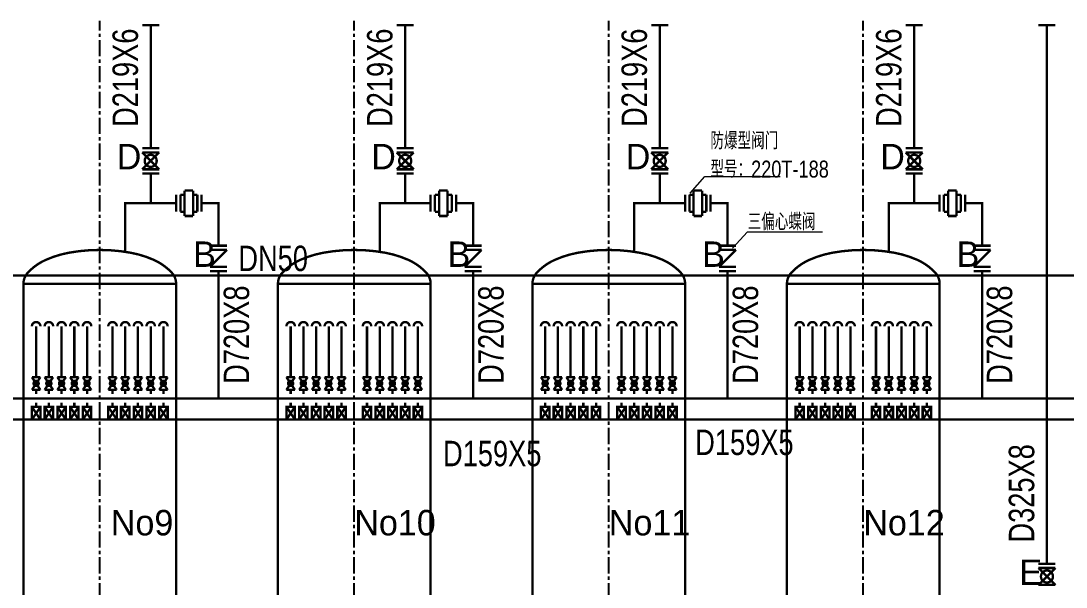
# Model space of a CAD drawing. Header units: millimetres. Extents: x 48549 to 244689, y 99496 to 172785.
# Drawn here: x 81508 to 93829, y 131352 to 138027 of the extents above; entities that cross this region are included whole.
import ezdxf

# ---------------------------------------------------------------- set-up
doc = ezdxf.new("R2010")
doc.units = ezdxf.units.MM
doc.header["$LTSCALE"] = 3
doc.linetypes.add('CENTERX2', pattern=[101.6, 63.5, -12.7, 12.7, -12.7])
for name, color, linetype in [('CEN', 2, 'CENTERX2'), ('氮气管道', 5, 'Continuous'), ('煤气管道', 1, 'Continuous')]:
    doc.layers.add(name, color=color, linetype=linetype)
doc.layers.add('CON', color=7, linetype='Continuous', lineweight=40)
doc.layers.add('图层3', color=6, linetype='Continuous', lineweight=9)
doc.styles.add('PC_TEXTSTYLE', font='zwl.shx', dxfattribs={"width": 0.8, "bigfont": 'hztxt.shx'})
doc.styles.add('TH_GBDIM', font='romans.shx', dxfattribs={"width": 0.8, "bigfont": 'gbcbig.shx'})
doc.styles.add('仿宋体', font='ttxt1.shx', dxfattribs={"bigfont": 'hzfs.shx'})
doc.dimstyles.new('TH_GBDIM', dxfattribs={"dimtxt": 3.5, "dimasz": 2.5, "dimexe": 2, "dimexo": 0, "dimgap": 1.5, "dimtad": 1, "dimdec": 1, "dimzin": 0, "dimdsep": 46, "dimtxsty": 'TH_GBDIM', "dimcen": 2.5, "dimclrd": 130, "dimclre": 130, "dimclrt": 3, "dimadec": 0, "dimazin": 0, "dimtfac": 0.714286, "dimtdec": 1, "dimtmove": 0, "dimatfit": 3, "dimfxl": 1, "dimtzin": 0, "dimlwd": -1, "dimlwe": -1, "dimarcsym": 0})

msp = doc.modelspace()

# ---------------------------------------------------------------- linework, layer by layer
at = {"layer": 'CEN'}
for p, q in [((82438.244, 126026.672), (82438.244, 138026.672)), ((85438.244, 126026.672), (85438.244, 138026.672)), ((88438.244, 126026.672), (88438.244, 138026.672)), ((91438.244, 126026.672), (91438.244, 138026.672))]:
    msp.add_line(p, q, dxfattribs=at)
at = {"layer": 'CON', "const_width": 28}
for points in [[(82438.244, 135326.672, 0.045545577), (82072.536, 135293.29, 0.059110661), (81801.848, 135209.515, 0.10093227), (81590.19, 135058.6, 0.189781854), (81538.244, 134926.672, 0.189781854)], [(83338.244, 134926.672, 0.189781854), (83286.298, 135058.6, 0.10093227), (83074.64, 135209.515, 0.059110661), (82803.952, 135293.29, 0.045545577), (82438.244, 135326.672, 0.045545577)], [(85438.244, 135326.672, 0.045545577), (85072.536, 135293.29, 0.059110661), (84801.848, 135209.515, 0.10093227), (84590.19, 135058.6, 0.189781854), (84538.244, 134926.672, 0.189781854)], [(86338.244, 134926.672, 0.189781854), (86286.298, 135058.6, 0.10093227), (86074.64, 135209.515, 0.059110661), (85803.952, 135293.29, 0.045545577), (85438.244, 135326.672, 0.045545577)], [(88438.244, 135326.672, 0.045545577), (88072.536, 135293.29, 0.059110661), (87801.848, 135209.515, 0.10093227), (87590.19, 135058.6, 0.189781854), (87538.244, 134926.672, 0.189781854)], [(89338.244, 134926.672, 0.189781854), (89286.298, 135058.6, 0.10093227), (89074.64, 135209.515, 0.059110661), (88803.952, 135293.29, 0.045545577), (88438.244, 135326.672, 0.045545577)], [(91438.244, 135326.672, 0.045545577), (91072.536, 135293.29, 0.059110661), (90801.848, 135209.515, 0.10093227), (90590.19, 135058.6, 0.189781854), (90538.244, 134926.672)], [(92338.244, 134926.672, 0.189781854), (92286.298, 135058.6, 0.10093227), (92074.64, 135209.515, 0.059110661), (91803.952, 135293.29, 0.045545577), (91438.244, 135326.672)], [(81738.244, 134426.672, 1), (81638.244, 134426.672)], [(81888.244, 134426.672, 1), (81788.244, 134426.672)], [(82038.244, 134426.672, 1), (81938.244, 134426.672)], [(82188.244, 134426.672, 1), (82088.244, 134426.672)], [(82338.244, 134426.672, 1), (82238.244, 134426.672)], [(82638.244, 134426.672, 1), (82538.244, 134426.672)], [(82788.244, 134426.672, 1), (82688.244, 134426.672)], [(82938.244, 134426.672, 1), (82838.244, 134426.672)], [(83088.244, 134426.672, 1), (82988.244, 134426.672)], [(83238.244, 134426.672, 1), (83138.244, 134426.672)], [(84738.244, 134426.672, 1), (84638.244, 134426.672)], [(84888.244, 134426.672, 1), (84788.244, 134426.672)], [(85038.244, 134426.672, 1), (84938.244, 134426.672)], [(85188.244, 134426.672, 1), (85088.244, 134426.672)], [(85338.244, 134426.672, 1), (85238.244, 134426.672)], [(85638.244, 134426.672, 1), (85538.244, 134426.672)], [(85788.244, 134426.672, 1), (85688.244, 134426.672)], [(85938.244, 134426.672, 1), (85838.244, 134426.672)], [(86088.244, 134426.672, 1), (85988.244, 134426.672)], [(86238.244, 134426.672, 1), (86138.244, 134426.672)], [(87738.244, 134426.672, 1), (87638.244, 134426.672)], [(87888.244, 134426.672, 1), (87788.244, 134426.672)], [(88038.244, 134426.672, 1), (87938.244, 134426.672)], [(88188.244, 134426.672, 1), (88088.244, 134426.672)], [(88338.244, 134426.672, 1), (88238.244, 134426.672)], [(88638.244, 134426.672, 1), (88538.244, 134426.672)], [(88788.244, 134426.672, 1), (88688.244, 134426.672)], [(88938.244, 134426.672, 1), (88838.244, 134426.672)], [(89088.244, 134426.672, 1), (88988.244, 134426.672)], [(89238.244, 134426.672, 1), (89138.244, 134426.672)], [(90738.244, 134426.672, 1), (90638.244, 134426.672)], [(90888.244, 134426.672, 1), (90788.244, 134426.672)], [(91038.244, 134426.672, 1), (90938.244, 134426.672)], [(91188.244, 134426.672, 1), (91088.244, 134426.672)], [(91338.244, 134426.672, 1), (91238.244, 134426.672)], [(91638.244, 134426.672, 1), (91538.244, 134426.672)], [(91788.244, 134426.672, 1), (91688.244, 134426.672)], [(91938.244, 134426.672, 1), (91838.244, 134426.672)], [(92088.244, 134426.672, 1), (91988.244, 134426.672)], [(92238.244, 134426.672, 1), (92138.244, 134426.672)]]:
    msp.add_lwpolyline(points, format="xyb", dxfattribs=at)
at = {"layer": 'CON', "color": 2, "const_width": 28}
for points in [[(83938.244, 135376.672), (83738.244, 135376.672)], [(83938.244, 135326.672), (83738.244, 135126.672)], [(83938.244, 135326.672), (83738.244, 135326.672)], [(86938.244, 135376.672), (86738.244, 135376.672)], [(86938.244, 135326.672), (86738.244, 135126.672)], [(86938.244, 135326.672), (86738.244, 135326.672)], [(89938.244, 135376.672), (89738.244, 135376.672)], [(89938.244, 135326.672), (89738.244, 135126.672)], [(89938.244, 135326.672), (89738.244, 135326.672)], [(92938.244, 135376.672), (92738.244, 135376.672)], [(92938.244, 135326.672), (92738.244, 135126.672)], [(92938.244, 135326.672), (92738.244, 135326.672)], [(83938.244, 135126.672), (83738.244, 135126.672)], [(83938.244, 135076.672), (83738.244, 135076.672)], [(86938.244, 135126.672), (86738.244, 135126.672)], [(86938.244, 135076.672), (86738.244, 135076.672)], [(89938.244, 135126.672), (89738.244, 135126.672)], [(89938.244, 135076.672), (89738.244, 135076.672)], [(92938.244, 135126.672), (92738.244, 135126.672)], [(92938.244, 135076.672), (92738.244, 135076.672)]]:
    msp.add_lwpolyline(points, dxfattribs=at)
at = {"layer": 'CON', "const_width": 28}
for points in [[(82438.244, 129426.672), (81538.244, 129426.672), (81538.244, 134926.672), (83338.244, 134926.672)], [(82438.244, 129426.672), (83338.244, 129426.672), (83338.244, 134926.672)], [(85438.244, 129426.672), (84538.244, 129426.672), (84538.244, 134926.672), (86338.244, 134926.672)], [(85438.244, 129426.672), (86338.244, 129426.672), (86338.244, 134926.672)], [(88438.244, 129426.672), (87538.244, 129426.672), (87538.244, 134926.672), (89338.244, 134926.672)], [(88438.244, 129426.672), (89338.244, 129426.672), (89338.244, 134926.672)], [(91438.244, 129426.672), (90538.244, 129426.672), (90538.244, 134926.672), (92338.244, 134926.672)], [(91438.244, 129426.672), (92338.244, 129426.672), (92338.244, 134926.672)], [(81688.244, 133826.672), (81688.244, 134426.672)], [(81688.244, 133826.672), (81688.244, 134426.672)], [(81838.244, 133826.672), (81838.244, 134426.672)], [(81988.244, 133826.672), (81988.244, 134426.672)], [(82138.244, 133826.672), (82138.244, 134426.672)], [(82288.244, 133826.672), (82288.244, 134426.672)], [(82588.244, 133826.672), (82588.244, 134426.672)], [(82738.244, 133826.672), (82738.244, 134426.672)], [(82888.244, 133826.672), (82888.244, 134426.672)], [(83038.244, 133826.672), (83038.244, 134426.672)], [(83188.244, 133826.672), (83188.244, 134426.672)], [(84688.244, 133826.672), (84688.244, 134426.672)], [(84838.244, 133826.672), (84838.244, 134426.672)], [(84988.244, 133826.672), (84988.244, 134426.672)], [(85138.244, 133826.672), (85138.244, 134426.672)], [(85288.244, 133826.672), (85288.244, 134426.672)], [(85588.244, 133826.672), (85588.244, 134426.672)], [(85738.244, 133826.672), (85738.244, 134426.672)], [(85888.244, 133826.672), (85888.244, 134426.672)], [(86038.244, 133826.672), (86038.244, 134426.672)], [(86188.244, 133826.672), (86188.244, 134426.672)], [(87688.244, 133826.672), (87688.244, 134426.672)], [(87838.244, 133826.672), (87838.244, 134426.672)], [(87988.244, 133826.672), (87988.244, 134426.672)], [(88138.244, 133826.672), (88138.244, 134426.672)], [(88288.244, 133826.672), (88288.244, 134426.672)], [(88588.244, 133826.672), (88588.244, 134426.672)], [(88738.244, 133826.672), (88738.244, 134426.672)], [(88888.244, 133826.672), (88888.244, 134426.672)], [(89038.244, 133826.672), (89038.244, 134426.672)], [(89188.244, 133826.672), (89188.244, 134426.672)], [(90688.244, 133826.672), (90688.244, 134426.672)], [(90838.244, 133826.672), (90838.244, 134426.672)], [(90988.244, 133826.672), (90988.244, 134426.672)], [(91138.244, 133826.672), (91138.244, 134426.672)], [(91288.244, 133826.672), (91288.244, 134426.672)], [(91588.244, 133826.672), (91588.244, 134426.672)], [(91738.244, 133826.672), (91738.244, 134426.672)], [(91888.244, 133826.672), (91888.244, 134426.672)], [(92038.244, 133826.672), (92038.244, 134426.672)], [(92188.244, 133826.672), (92188.244, 134426.672)], [(81638.244, 133826.672), (81738.244, 133826.672)], [(81738.244, 133826.672), (81638.244, 133676.672)], [(81638.244, 133826.672), (81738.244, 133676.672)], [(81788.244, 133826.672), (81888.244, 133826.672)], [(81788.244, 133826.672), (81888.244, 133676.672)], [(81888.244, 133826.672), (81788.244, 133676.672)], [(81938.244, 133826.672), (82038.244, 133826.672)], [(81938.244, 133826.672), (82038.244, 133676.672)], [(82038.244, 133826.672), (81938.244, 133676.672)], [(82088.244, 133826.672), (82188.244, 133826.672)], [(82088.244, 133826.672), (82188.244, 133676.672)], [(82188.244, 133826.672), (82088.244, 133676.672)], [(82238.244, 133826.672), (82338.244, 133826.672)], [(82238.244, 133826.672), (82338.244, 133676.672)], [(82338.244, 133826.672), (82238.244, 133676.672)], [(82538.244, 133826.672), (82638.244, 133826.672)], [(82538.244, 133826.672), (82638.244, 133676.672)], [(82638.244, 133826.672), (82538.244, 133676.672)], [(82688.244, 133826.672), (82788.244, 133826.672)], [(82688.244, 133826.672), (82788.244, 133676.672)], [(82788.244, 133826.672), (82688.244, 133676.672)], [(82838.244, 133826.672), (82938.244, 133826.672)], [(82838.244, 133826.672), (82938.244, 133676.672)], [(82938.244, 133826.672), (82838.244, 133676.672)], [(82988.244, 133826.672), (83088.244, 133826.672)], [(82988.244, 133826.672), (83088.244, 133676.672)], [(83088.244, 133826.672), (82988.244, 133676.672)], [(83138.244, 133826.672), (83238.244, 133826.672)], [(83138.244, 133826.672), (83238.244, 133676.672)], [(83238.244, 133826.672), (83138.244, 133676.672)], [(84638.244, 133826.672), (84738.244, 133826.672)], [(84738.244, 133826.672), (84638.244, 133676.672)], [(84638.244, 133826.672), (84738.244, 133676.672)], [(84788.244, 133826.672), (84888.244, 133826.672)], [(84788.244, 133826.672), (84888.244, 133676.672)], [(84888.244, 133826.672), (84788.244, 133676.672)], [(84938.244, 133826.672), (85038.244, 133826.672)], [(84938.244, 133826.672), (85038.244, 133676.672)], [(85038.244, 133826.672), (84938.244, 133676.672)], [(85088.244, 133826.672), (85188.244, 133826.672)], [(85088.244, 133826.672), (85188.244, 133676.672)], [(85188.244, 133826.672), (85088.244, 133676.672)], [(85238.244, 133826.672), (85338.244, 133826.672)], [(85238.244, 133826.672), (85338.244, 133676.672)], [(85338.244, 133826.672), (85238.244, 133676.672)], [(85538.244, 133826.672), (85638.244, 133676.672)], [(85638.244, 133826.672), (85538.244, 133676.672)], [(85538.244, 133826.672), (85638.244, 133826.672)], [(85688.244, 133826.672), (85788.244, 133826.672)], [(85688.244, 133826.672), (85788.244, 133676.672)], [(85788.244, 133826.672), (85688.244, 133676.672)], [(85838.244, 133826.672), (85938.244, 133826.672)], [(85838.244, 133826.672), (85938.244, 133676.672)], [(85938.244, 133826.672), (85838.244, 133676.672)], [(85988.244, 133826.672), (86088.244, 133826.672)], [(85988.244, 133826.672), (86088.244, 133676.672)], [(86088.244, 133826.672), (85988.244, 133676.672)], [(86138.244, 133826.672), (86238.244, 133826.672)], [(86138.244, 133826.672), (86238.244, 133676.672)], [(86238.244, 133826.672), (86138.244, 133676.672)], [(87638.244, 133826.672), (87738.244, 133826.672)], [(87738.244, 133826.672), (87638.244, 133676.672)], [(87638.244, 133826.672), (87738.244, 133676.672)], [(87788.244, 133826.672), (87888.244, 133826.672)], [(87788.244, 133826.672), (87888.244, 133676.672)], [(87888.244, 133826.672), (87788.244, 133676.672)], [(87938.244, 133826.672), (88038.244, 133826.672)], [(87938.244, 133826.672), (88038.244, 133676.672)], [(88038.244, 133826.672), (87938.244, 133676.672)], [(88088.244, 133826.672), (88188.244, 133826.672)], [(88088.244, 133826.672), (88188.244, 133676.672)], [(88188.244, 133826.672), (88088.244, 133676.672)], [(88238.244, 133826.672), (88338.244, 133826.672)], [(88238.244, 133826.672), (88338.244, 133676.672)], [(88338.244, 133826.672), (88238.244, 133676.672)], [(88538.244, 133826.672), (88638.244, 133826.672)], [(88538.244, 133826.672), (88638.244, 133676.672)], [(88638.244, 133826.672), (88538.244, 133676.672)], [(88688.244, 133826.672), (88788.244, 133826.672)], [(88688.244, 133826.672), (88788.244, 133676.672)], [(88788.244, 133826.672), (88688.244, 133676.672)], [(88838.244, 133826.672), (88938.244, 133826.672)], [(88838.244, 133826.672), (88938.244, 133676.672)], [(88938.244, 133826.672), (88838.244, 133676.672)], [(88988.244, 133826.672), (89088.244, 133826.672)], [(88988.244, 133826.672), (89088.244, 133676.672)], [(89088.244, 133826.672), (88988.244, 133676.672)], [(89138.244, 133826.672), (89238.244, 133826.672)], [(89138.244, 133826.672), (89238.244, 133676.672)], [(89238.244, 133826.672), (89138.244, 133676.672)], [(90638.244, 133826.672), (90738.244, 133826.672)], [(90738.244, 133826.672), (90638.244, 133676.672)], [(90638.244, 133826.672), (90738.244, 133676.672)], [(90788.244, 133826.672), (90888.244, 133826.672)], [(90788.244, 133826.672), (90888.244, 133676.672)], [(90888.244, 133826.672), (90788.244, 133676.672)], [(90938.244, 133826.672), (91038.244, 133826.672)], [(90938.244, 133826.672), (91038.244, 133676.672)], [(91038.244, 133826.672), (90938.244, 133676.672)], [(91088.244, 133826.672), (91188.244, 133826.672)], [(91088.244, 133826.672), (91188.244, 133676.672)], [(91188.244, 133826.672), (91088.244, 133676.672)], [(91238.244, 133826.672), (91338.244, 133826.672)], [(91238.244, 133826.672), (91338.244, 133676.672)], [(91338.244, 133826.672), (91238.244, 133676.672)], [(91538.244, 133826.672), (91638.244, 133826.672)], [(91538.244, 133826.672), (91638.244, 133676.672)], [(91638.244, 133826.672), (91538.244, 133676.672)], [(91688.244, 133826.672), (91788.244, 133826.672)], [(91688.244, 133826.672), (91788.244, 133676.672)], [(91788.244, 133826.672), (91688.244, 133676.672)], [(91838.244, 133826.672), (91938.244, 133826.672)], [(91838.244, 133826.672), (91938.244, 133676.672)], [(91938.244, 133826.672), (91838.244, 133676.672)], [(91988.244, 133826.672), (92088.244, 133826.672)], [(91988.244, 133826.672), (92088.244, 133676.672)], [(92088.244, 133826.672), (91988.244, 133676.672)], [(92138.244, 133826.672), (92238.244, 133826.672)], [(92138.244, 133826.672), (92238.244, 133676.672)], [(92238.244, 133826.672), (92138.244, 133676.672)], [(81638.244, 133676.672), (81738.244, 133676.672)], [(81688.244, 133676.672), (81688.244, 133626.672)], [(81688.244, 133676.672), (81688.244, 133626.672)], [(81788.244, 133676.672), (81888.244, 133676.672)], [(81838.244, 133676.672), (81838.244, 133626.672)], [(81938.244, 133676.672), (82038.244, 133676.672)], [(81988.244, 133676.672), (81988.244, 133626.672)], [(82088.244, 133676.672), (82188.244, 133676.672)], [(82138.244, 133676.672), (82138.244, 133626.672)], [(82238.244, 133676.672), (82338.244, 133676.672)], [(82288.244, 133676.672), (82288.244, 133626.672)], [(82538.244, 133676.672), (82638.244, 133676.672)], [(82588.244, 133676.672), (82588.244, 133626.672)], [(82688.244, 133676.672), (82788.244, 133676.672)], [(82738.244, 133676.672), (82738.244, 133626.672)], [(82838.244, 133676.672), (82938.244, 133676.672)], [(82888.244, 133676.672), (82888.244, 133626.672)], [(82988.244, 133676.672), (83088.244, 133676.672)], [(83038.244, 133676.672), (83038.244, 133626.672)], [(83138.244, 133676.672), (83238.244, 133676.672)], [(83188.244, 133676.672), (83188.244, 133626.672)], [(84638.244, 133676.672), (84738.244, 133676.672)], [(84688.244, 133676.672), (84688.244, 133626.672)], [(84788.244, 133676.672), (84888.244, 133676.672)], [(84838.244, 133676.672), (84838.244, 133626.672)], [(84938.244, 133676.672), (85038.244, 133676.672)], [(84988.244, 133676.672), (84988.244, 133626.672)], [(85088.244, 133676.672), (85188.244, 133676.672)], [(85138.244, 133676.672), (85138.244, 133626.672)], [(85238.244, 133676.672), (85338.244, 133676.672)], [(85288.244, 133676.672), (85288.244, 133626.672)], [(85538.244, 133676.672), (85638.244, 133676.672)], [(85588.244, 133676.672), (85588.244, 133626.672)], [(85688.244, 133676.672), (85788.244, 133676.672)], [(85738.244, 133676.672), (85738.244, 133626.672)], [(85838.244, 133676.672), (85938.244, 133676.672)], [(85888.244, 133676.672), (85888.244, 133626.672)], [(85988.244, 133676.672), (86088.244, 133676.672)], [(86038.244, 133676.672), (86038.244, 133626.672)], [(86138.244, 133676.672), (86238.244, 133676.672)], [(86188.244, 133676.672), (86188.244, 133626.672)], [(87638.244, 133676.672), (87738.244, 133676.672)], [(87688.244, 133676.672), (87688.244, 133626.672)], [(87788.244, 133676.672), (87888.244, 133676.672)], [(87838.244, 133676.672), (87838.244, 133626.672)], [(87938.244, 133676.672), (88038.244, 133676.672)], [(87988.244, 133676.672), (87988.244, 133626.672)], [(88088.244, 133676.672), (88188.244, 133676.672)], [(88138.244, 133676.672), (88138.244, 133626.672)], [(88238.244, 133676.672), (88338.244, 133676.672)], [(88288.244, 133676.672), (88288.244, 133626.672)], [(88538.244, 133676.672), (88638.244, 133676.672)], [(88588.244, 133676.672), (88588.244, 133626.672)], [(88688.244, 133676.672), (88788.244, 133676.672)], [(88738.244, 133676.672), (88738.244, 133626.672)], [(88838.244, 133676.672), (88938.244, 133676.672)], [(88888.244, 133676.672), (88888.244, 133626.672)], [(88988.244, 133676.672), (89088.244, 133676.672)], [(89038.244, 133676.672), (89038.244, 133626.672)], [(89138.244, 133676.672), (89238.244, 133676.672)], [(89188.244, 133676.672), (89188.244, 133626.672)], [(90638.244, 133676.672), (90738.244, 133676.672)], [(90688.244, 133676.672), (90688.244, 133626.672)], [(90788.244, 133676.672), (90888.244, 133676.672)], [(90838.244, 133676.672), (90838.244, 133626.672)], [(90938.244, 133676.672), (91038.244, 133676.672)], [(90988.244, 133676.672), (90988.244, 133626.672)], [(91088.244, 133676.672), (91188.244, 133676.672)], [(91138.244, 133676.672), (91138.244, 133626.672)], [(91238.244, 133676.672), (91338.244, 133676.672)], [(91288.244, 133676.672), (91288.244, 133626.672)], [(91538.244, 133676.672), (91638.244, 133676.672)], [(91588.244, 133676.672), (91588.244, 133626.672)], [(91688.244, 133676.672), (91788.244, 133676.672)], [(91738.244, 133676.672), (91738.244, 133626.672)], [(91838.244, 133676.672), (91938.244, 133676.672)], [(91888.244, 133676.672), (91888.244, 133626.672)], [(91988.244, 133676.672), (92088.244, 133676.672)], [(92038.244, 133676.672), (92038.244, 133626.672)], [(92138.244, 133676.672), (92238.244, 133676.672)], [(92188.244, 133676.672), (92188.244, 133626.672)], [(81638.244, 133476.672), (81738.244, 133326.672)], [(81738.244, 133476.672), (81638.244, 133326.672)], [(81738.244, 133326.672), (81738.244, 133476.672), (81638.244, 133476.672), (81638.244, 133326.672)], [(81688.244, 133476.672), (81688.244, 133526.672)], [(81688.244, 133476.672), (81688.244, 133526.672)], [(81888.244, 133326.672), (81888.244, 133476.672), (81788.244, 133476.672), (81788.244, 133326.672)], [(81888.244, 133476.672), (81788.244, 133326.672)], [(81788.244, 133476.672), (81888.244, 133326.672)], [(81838.244, 133476.672), (81838.244, 133526.672)], [(82038.244, 133326.672), (82038.244, 133476.672), (81938.244, 133476.672), (81938.244, 133326.672)], [(82038.244, 133476.672), (81938.244, 133326.672)], [(81938.244, 133476.672), (82038.244, 133326.672)], [(81988.244, 133476.672), (81988.244, 133526.672)], [(82188.244, 133326.672), (82188.244, 133476.672), (82088.244, 133476.672), (82088.244, 133326.672)], [(82188.244, 133476.672), (82088.244, 133326.672)], [(82088.244, 133476.672), (82188.244, 133326.672)], [(82138.244, 133476.672), (82138.244, 133526.672)], [(82338.244, 133326.672), (82338.244, 133476.672), (82238.244, 133476.672), (82238.244, 133326.672)], [(82338.244, 133476.672), (82238.244, 133326.672)], [(82238.244, 133476.672), (82338.244, 133326.672)], [(82288.244, 133476.672), (82288.244, 133526.672)], [(82638.244, 133326.672), (82638.244, 133476.672), (82538.244, 133476.672), (82538.244, 133326.672)], [(82638.244, 133476.672), (82538.244, 133326.672)], [(82538.244, 133476.672), (82638.244, 133326.672)], [(82588.244, 133476.672), (82588.244, 133526.672)], [(82788.244, 133326.672), (82788.244, 133476.672), (82688.244, 133476.672), (82688.244, 133326.672)], [(82788.244, 133476.672), (82688.244, 133326.672)], [(82688.244, 133476.672), (82788.244, 133326.672)], [(82738.244, 133476.672), (82738.244, 133526.672)], [(82938.244, 133326.672), (82938.244, 133476.672), (82838.244, 133476.672), (82838.244, 133326.672)], [(82938.244, 133476.672), (82838.244, 133326.672)], [(82838.244, 133476.672), (82938.244, 133326.672)], [(82888.244, 133476.672), (82888.244, 133526.672)], [(83088.244, 133326.672), (83088.244, 133476.672), (82988.244, 133476.672), (82988.244, 133326.672)], [(83088.244, 133476.672), (82988.244, 133326.672)], [(82988.244, 133476.672), (83088.244, 133326.672)], [(83038.244, 133476.672), (83038.244, 133526.672)], [(83238.244, 133326.672), (83238.244, 133476.672), (83138.244, 133476.672), (83138.244, 133326.672)], [(83238.244, 133476.672), (83138.244, 133326.672)], [(83138.244, 133476.672), (83238.244, 133326.672)], [(83188.244, 133476.672), (83188.244, 133526.672)], [(84638.244, 133476.672), (84738.244, 133326.672)], [(84738.244, 133476.672), (84638.244, 133326.672)], [(84738.244, 133326.672), (84738.244, 133476.672), (84638.244, 133476.672), (84638.244, 133326.672)], [(84688.244, 133476.672), (84688.244, 133526.672)], [(84888.244, 133326.672), (84888.244, 133476.672), (84788.244, 133476.672), (84788.244, 133326.672)], [(84888.244, 133476.672), (84788.244, 133326.672)], [(84788.244, 133476.672), (84888.244, 133326.672)], [(84838.244, 133476.672), (84838.244, 133526.672)], [(85038.244, 133326.672), (85038.244, 133476.672), (84938.244, 133476.672), (84938.244, 133326.672)], [(85038.244, 133476.672), (84938.244, 133326.672)], [(84938.244, 133476.672), (85038.244, 133326.672)], [(84988.244, 133476.672), (84988.244, 133526.672)], [(85188.244, 133326.672), (85188.244, 133476.672), (85088.244, 133476.672), (85088.244, 133326.672)], [(85188.244, 133476.672), (85088.244, 133326.672)], [(85088.244, 133476.672), (85188.244, 133326.672)], [(85138.244, 133476.672), (85138.244, 133526.672)], [(85338.244, 133326.672), (85338.244, 133476.672), (85238.244, 133476.672), (85238.244, 133326.672)], [(85338.244, 133476.672), (85238.244, 133326.672)], [(85238.244, 133476.672), (85338.244, 133326.672)], [(85288.244, 133476.672), (85288.244, 133526.672)], [(85638.244, 133326.672), (85638.244, 133476.672), (85538.244, 133476.672), (85538.244, 133326.672)], [(85638.244, 133476.672), (85538.244, 133326.672)], [(85538.244, 133476.672), (85638.244, 133326.672)], [(85588.244, 133476.672), (85588.244, 133526.672)], [(85788.244, 133326.672), (85788.244, 133476.672), (85688.244, 133476.672), (85688.244, 133326.672)], [(85788.244, 133476.672), (85688.244, 133326.672)], [(85688.244, 133476.672), (85788.244, 133326.672)], [(85738.244, 133476.672), (85738.244, 133526.672)], [(85938.244, 133326.672), (85938.244, 133476.672), (85838.244, 133476.672), (85838.244, 133326.672)], [(85938.244, 133476.672), (85838.244, 133326.672)], [(85838.244, 133476.672), (85938.244, 133326.672)], [(85888.244, 133476.672), (85888.244, 133526.672)], [(86088.244, 133326.672), (86088.244, 133476.672), (85988.244, 133476.672), (85988.244, 133326.672)], [(86088.244, 133476.672), (85988.244, 133326.672)], [(85988.244, 133476.672), (86088.244, 133326.672)], [(86038.244, 133476.672), (86038.244, 133526.672)], [(86238.244, 133326.672), (86238.244, 133476.672), (86138.244, 133476.672), (86138.244, 133326.672)], [(86238.244, 133476.672), (86138.244, 133326.672)], [(86138.244, 133476.672), (86238.244, 133326.672)], [(86188.244, 133476.672), (86188.244, 133526.672)], [(87638.244, 133476.672), (87738.244, 133326.672)], [(87738.244, 133476.672), (87638.244, 133326.672)], [(87738.244, 133326.672), (87738.244, 133476.672), (87638.244, 133476.672), (87638.244, 133326.672)], [(87688.244, 133476.672), (87688.244, 133526.672)], [(87888.244, 133476.672), (87788.244, 133326.672)], [(87788.244, 133476.672), (87888.244, 133326.672)], [(87888.244, 133326.672), (87888.244, 133476.672), (87788.244, 133476.672), (87788.244, 133326.672)], [(87838.244, 133476.672), (87838.244, 133526.672)], [(88038.244, 133326.672), (88038.244, 133476.672), (87938.244, 133476.672), (87938.244, 133326.672)], [(88038.244, 133476.672), (87938.244, 133326.672)], [(87938.244, 133476.672), (88038.244, 133326.672)], [(87988.244, 133476.672), (87988.244, 133526.672)], [(88188.244, 133326.672), (88188.244, 133476.672), (88088.244, 133476.672), (88088.244, 133326.672)], [(88188.244, 133476.672), (88088.244, 133326.672)], [(88088.244, 133476.672), (88188.244, 133326.672)], [(88138.244, 133476.672), (88138.244, 133526.672)], [(88338.244, 133326.672), (88338.244, 133476.672), (88238.244, 133476.672), (88238.244, 133326.672)], [(88338.244, 133476.672), (88238.244, 133326.672)], [(88238.244, 133476.672), (88338.244, 133326.672)], [(88288.244, 133476.672), (88288.244, 133526.672)], [(88638.244, 133326.672), (88638.244, 133476.672), (88538.244, 133476.672), (88538.244, 133326.672)], [(88638.244, 133476.672), (88538.244, 133326.672)], [(88538.244, 133476.672), (88638.244, 133326.672)], [(88588.244, 133476.672), (88588.244, 133526.672)], [(88788.244, 133326.672), (88788.244, 133476.672), (88688.244, 133476.672), (88688.244, 133326.672)], [(88788.244, 133476.672), (88688.244, 133326.672)], [(88688.244, 133476.672), (88788.244, 133326.672)], [(88738.244, 133476.672), (88738.244, 133526.672)], [(88938.244, 133326.672), (88938.244, 133476.672), (88838.244, 133476.672), (88838.244, 133326.672)], [(88938.244, 133476.672), (88838.244, 133326.672)], [(88838.244, 133476.672), (88938.244, 133326.672)], [(88888.244, 133476.672), (88888.244, 133526.672)], [(89088.244, 133326.672), (89088.244, 133476.672), (88988.244, 133476.672), (88988.244, 133326.672)], [(89088.244, 133476.672), (88988.244, 133326.672)], [(88988.244, 133476.672), (89088.244, 133326.672)], [(89038.244, 133476.672), (89038.244, 133526.672)], [(89238.244, 133326.672), (89238.244, 133476.672), (89138.244, 133476.672), (89138.244, 133326.672)], [(89238.244, 133476.672), (89138.244, 133326.672)], [(89138.244, 133476.672), (89238.244, 133326.672)], [(89188.244, 133476.672), (89188.244, 133526.672)], [(90638.244, 133476.672), (90738.244, 133326.672)], [(90738.244, 133476.672), (90638.244, 133326.672)], [(90738.244, 133326.672), (90738.244, 133476.672), (90638.244, 133476.672), (90638.244, 133326.672)], [(90688.244, 133476.672), (90688.244, 133526.672)], [(90888.244, 133326.672), (90888.244, 133476.672), (90788.244, 133476.672), (90788.244, 133326.672)], [(90888.244, 133476.672), (90788.244, 133326.672)], [(90788.244, 133476.672), (90888.244, 133326.672)], [(90838.244, 133476.672), (90838.244, 133526.672)], [(91038.244, 133326.672), (91038.244, 133476.672), (90938.244, 133476.672), (90938.244, 133326.672)], [(91038.244, 133476.672), (90938.244, 133326.672)], [(90938.244, 133476.672), (91038.244, 133326.672)], [(90988.244, 133476.672), (90988.244, 133526.672)], [(91188.244, 133326.672), (91188.244, 133476.672), (91088.244, 133476.672), (91088.244, 133326.672)], [(91188.244, 133476.672), (91088.244, 133326.672)], [(91088.244, 133476.672), (91188.244, 133326.672)], [(91138.244, 133476.672), (91138.244, 133526.672)], [(91338.244, 133326.672), (91338.244, 133476.672), (91238.244, 133476.672), (91238.244, 133326.672)], [(91338.244, 133476.672), (91238.244, 133326.672)], [(91238.244, 133476.672), (91338.244, 133326.672)], [(91288.244, 133476.672), (91288.244, 133526.672)], [(91638.244, 133476.672), (91538.244, 133326.672)], [(91538.244, 133476.672), (91638.244, 133326.672)], [(91638.244, 133326.672), (91638.244, 133476.672), (91538.244, 133476.672), (91538.244, 133326.672)], [(91588.244, 133476.672), (91588.244, 133526.672)], [(91788.244, 133326.672), (91788.244, 133476.672), (91688.244, 133476.672), (91688.244, 133326.672)], [(91788.244, 133476.672), (91688.244, 133326.672)], [(91688.244, 133476.672), (91788.244, 133326.672)], [(91738.244, 133476.672), (91738.244, 133526.672)], [(91938.244, 133326.672), (91938.244, 133476.672), (91838.244, 133476.672), (91838.244, 133326.672)], [(91938.244, 133476.672), (91838.244, 133326.672)], [(91838.244, 133476.672), (91938.244, 133326.672)], [(91888.244, 133476.672), (91888.244, 133526.672)], [(92088.244, 133326.672), (92088.244, 133476.672), (91988.244, 133476.672), (91988.244, 133326.672)], [(92088.244, 133476.672), (91988.244, 133326.672)], [(91988.244, 133476.672), (92088.244, 133326.672)], [(92038.244, 133476.672), (92038.244, 133526.672)], [(92238.244, 133326.672), (92238.244, 133476.672), (92138.244, 133476.672), (92138.244, 133326.672)], [(92238.244, 133476.672), (92138.244, 133326.672)], [(92138.244, 133476.672), (92238.244, 133326.672)], [(92188.244, 133476.672), (92188.244, 133526.672)], [(81638.244, 133326.672), (81738.244, 133326.672)], [(81788.244, 133326.672), (81888.244, 133326.672)], [(81938.244, 133326.672), (82038.244, 133326.672)], [(82088.244, 133326.672), (82188.244, 133326.672)], [(82238.244, 133326.672), (82338.244, 133326.672)], [(82538.244, 133326.672), (82638.244, 133326.672)], [(82688.244, 133326.672), (82788.244, 133326.672)], [(82838.244, 133326.672), (82938.244, 133326.672)], [(82988.244, 133326.672), (83088.244, 133326.672)], [(83138.244, 133326.672), (83238.244, 133326.672)], [(84638.244, 133326.672), (84738.244, 133326.672)], [(84788.244, 133326.672), (84888.244, 133326.672)], [(84938.244, 133326.672), (85038.244, 133326.672)], [(85088.244, 133326.672), (85188.244, 133326.672)], [(85238.244, 133326.672), (85338.244, 133326.672)], [(85538.244, 133326.672), (85638.244, 133326.672)], [(85688.244, 133326.672), (85788.244, 133326.672)], [(85838.244, 133326.672), (85938.244, 133326.672)], [(85988.244, 133326.672), (86088.244, 133326.672)], [(86138.244, 133326.672), (86238.244, 133326.672)], [(87638.244, 133326.672), (87738.244, 133326.672)], [(87788.244, 133326.672), (87888.244, 133326.672)], [(87938.244, 133326.672), (88038.244, 133326.672)], [(88088.244, 133326.672), (88188.244, 133326.672)], [(88238.244, 133326.672), (88338.244, 133326.672)], [(88538.244, 133326.672), (88638.244, 133326.672)], [(88688.244, 133326.672), (88788.244, 133326.672)], [(88838.244, 133326.672), (88938.244, 133326.672)], [(88988.244, 133326.672), (89088.244, 133326.672)], [(89138.244, 133326.672), (89238.244, 133326.672)], [(90638.244, 133326.672), (90738.244, 133326.672)], [(90788.244, 133326.672), (90888.244, 133326.672)], [(90938.244, 133326.672), (91038.244, 133326.672)], [(91088.244, 133326.672), (91188.244, 133326.672)], [(91238.244, 133326.672), (91338.244, 133326.672)], [(91538.244, 133326.672), (91638.244, 133326.672)], [(91688.244, 133326.672), (91788.244, 133326.672)], [(91838.244, 133326.672), (91938.244, 133326.672)], [(91988.244, 133326.672), (92088.244, 133326.672)], [(92138.244, 133326.672), (92238.244, 133326.672)]]:
    msp.add_lwpolyline(points, dxfattribs=at)
for points in [[(81712.778, 133769.572, -1.868517092), (81662.778, 133769.572, -0.535183758)], [(81862.778, 133769.572, -1.868517092), (81812.778, 133769.572, -0.535183758)], [(82012.778, 133769.572, -1.868517092), (81962.778, 133769.572, -0.535183758)], [(82162.778, 133769.572, -1.868517092), (82112.778, 133769.572, -0.535183758)], [(82312.778, 133769.572, -1.868517092), (82262.778, 133769.572, -0.535183758)], [(82612.778, 133769.572, -1.868517092), (82562.778, 133769.572, -0.535183758)], [(82762.778, 133769.572, -1.868517092), (82712.778, 133769.572, -0.535183758)], [(82912.778, 133769.572, -1.868517092), (82862.778, 133769.572, -0.535183758)], [(83062.778, 133769.572, -1.868517092), (83012.778, 133769.572, -0.535183758)], [(83212.778, 133769.572, -1.868517092), (83162.778, 133769.572, -0.535183758)], [(84712.778, 133769.572, -1.868517092), (84662.778, 133769.572, -0.535183758)], [(84862.778, 133769.572, -1.868517092), (84812.778, 133769.572, -0.535183758)], [(85012.778, 133769.572, -1.868517092), (84962.778, 133769.572, -0.535183758)], [(85162.778, 133769.572, -1.868517092), (85112.778, 133769.572, -0.535183758)], [(85312.778, 133769.572, -1.868517092), (85262.778, 133769.572, -0.535183758)], [(85612.778, 133769.572, -1.868517092), (85562.778, 133769.572, -0.535183758)], [(85762.778, 133769.572, -1.868517092), (85712.778, 133769.572, -0.535183758)], [(85912.778, 133769.572, -1.868517092), (85862.778, 133769.572, -0.535183758)], [(86062.778, 133769.572, -1.868517092), (86012.778, 133769.572, -0.535183758)], [(86212.778, 133769.572, -1.868517092), (86162.778, 133769.572, -0.535183758)], [(87712.778, 133769.572, -1.868517092), (87662.778, 133769.572, -0.535183758)], [(87862.778, 133769.572, -1.868517092), (87812.778, 133769.572, -0.535183758)], [(88012.778, 133769.572, -1.868517092), (87962.778, 133769.572, -0.535183758)], [(88162.778, 133769.572, -1.868517092), (88112.778, 133769.572, -0.535183758)], [(88312.778, 133769.572, -1.868517092), (88262.778, 133769.572, -0.535183758)], [(88612.778, 133769.572, -1.868517092), (88562.778, 133769.572, -0.535183758)], [(88762.778, 133769.572, -1.868517092), (88712.778, 133769.572, -0.535183758)], [(88912.778, 133769.572, -1.868517092), (88862.778, 133769.572, -0.535183758)], [(89062.778, 133769.572, -1.868517092), (89012.778, 133769.572, -0.535183758)], [(89212.778, 133769.572, -1.868517092), (89162.778, 133769.572, -0.535183758)], [(90712.778, 133769.572, -1.868517092), (90662.778, 133769.572, -0.535183758)], [(90862.778, 133769.572, -1.868517092), (90812.778, 133769.572, -0.535183758)], [(91012.778, 133769.572, -1.868517092), (90962.778, 133769.572, -0.535183758)], [(91162.778, 133769.572, -1.868517092), (91112.778, 133769.572, -0.535183758)], [(91312.778, 133769.572, -1.868517092), (91262.778, 133769.572, -0.535183758)], [(91612.778, 133769.572, -1.868517092), (91562.778, 133769.572, -0.535183758)], [(91762.778, 133769.572, -1.868517092), (91712.778, 133769.572, -0.535183758)], [(91912.778, 133769.572, -1.868517092), (91862.778, 133769.572, -0.535183758)], [(92062.778, 133769.572, -1.868517092), (92012.778, 133769.572, -0.535183758)], [(92212.778, 133769.572, -1.868517092), (92162.778, 133769.572, -0.535183758)]]:
    msp.add_lwpolyline(points, format="xyb", close=True, dxfattribs=at)
at = {"layer": '氮气管道', "const_width": 28}
for points in [[(95414.897, 133414.786), (95414.897, 135026.672), (55370.779, 135026.672)], [(89338.244, 133326.672), (54838.244, 133326.672)], [(96627.871, 133326.672), (89338.244, 133326.672)]]:
    msp.add_lwpolyline(points, dxfattribs=at)
at = {"layer": '煤气管道', "const_width": 28}
for points in [[(82938.244, 137976.672), (83138.244, 137976.672)], [(83038.244, 136526.672), (83038.244, 137976.672)], [(85938.244, 137976.672), (86138.244, 137976.672)], [(86038.244, 136526.672), (86038.244, 137976.672)], [(88938.244, 137976.672), (89138.244, 137976.672)], [(89038.244, 136526.672), (89038.244, 137976.672)], [(91938.244, 137976.672), (92138.244, 137976.672)], [(92038.244, 136526.672), (92038.244, 137976.672)], [(93503.276, 137976.672), (93703.276, 137976.672)], [(93603.276, 131626.672), (93603.276, 137976.672)], [(83138.244, 136526.672), (82938.244, 136526.672)], [(86138.244, 136526.672), (85938.244, 136526.672)], [(89138.244, 136526.672), (88938.244, 136526.672)], [(92138.244, 136526.672), (91938.244, 136526.672)], [(83138.244, 136476.672), (82938.244, 136276.672)], [(82938.244, 136476.672), (83138.244, 136276.672)], [(83138.244, 136476.672), (82938.244, 136476.672)], [(86138.244, 136476.672), (85938.244, 136276.672)], [(85938.244, 136476.672), (86138.244, 136276.672)], [(86138.244, 136476.672), (85938.244, 136476.672)], [(89138.244, 136476.672), (88938.244, 136276.672)], [(88938.244, 136476.672), (89138.244, 136276.672)], [(89138.244, 136476.672), (88938.244, 136476.672)], [(92138.244, 136476.672), (91938.244, 136276.672)], [(91938.244, 136476.672), (92138.244, 136276.672)], [(92138.244, 136476.672), (91938.244, 136476.672)], [(83138.244, 136276.672), (82938.244, 136276.672)], [(86138.244, 136276.672), (85938.244, 136276.672)], [(89138.244, 136276.672), (88938.244, 136276.672)], [(92138.244, 136276.672), (91938.244, 136276.672)], [(83138.244, 136226.672), (82938.244, 136226.672)], [(83038.244, 135876.672), (83038.244, 136226.672)], [(86138.244, 136226.672), (85938.244, 136226.672)], [(86038.244, 135876.672), (86038.244, 136226.672)], [(89138.244, 136226.672), (88938.244, 136226.672)], [(89038.244, 135876.672), (89038.244, 136226.672)], [(92138.244, 136226.672), (91938.244, 136226.672)], [(92038.244, 135876.672), (92038.244, 136226.672)], [(83438.244, 136026.672), (83438.244, 135726.672)], [(83438.244, 136026.672), (83538.244, 136026.672)], [(83538.244, 136026.672), (83538.244, 135726.672)], [(86438.244, 136026.672), (86438.244, 135726.672)], [(86438.244, 136026.672), (86538.244, 136026.672)], [(86538.244, 136026.672), (86538.244, 135726.672)], [(89438.244, 136026.672), (89438.244, 135726.672)], [(89438.244, 136026.672), (89538.244, 136026.672)], [(89538.244, 136026.672), (89538.244, 135726.672)], [(92438.244, 136026.672), (92438.244, 135726.672)], [(92438.244, 136026.672), (92538.244, 136026.672)], [(92538.244, 136026.672), (92538.244, 135726.672)], [(83338.244, 135976.672), (83338.244, 135776.672)], [(83388.244, 135976.672), (83388.244, 135776.672)], [(83388.244, 135976.672), (83438.244, 135976.672)], [(83588.244, 135976.672), (83538.244, 135976.672)], [(83588.244, 135976.672), (83588.244, 135776.672)], [(83638.244, 135976.672), (83638.244, 135776.672)], [(86338.244, 135976.672), (86338.244, 135776.672)], [(86388.244, 135976.672), (86388.244, 135776.672)], [(86388.244, 135976.672), (86438.244, 135976.672)], [(86588.244, 135976.672), (86538.244, 135976.672)], [(86588.244, 135976.672), (86588.244, 135776.672)], [(86638.244, 135976.672), (86638.244, 135776.672)], [(89338.244, 135976.672), (89338.244, 135776.672)], [(89388.244, 135976.672), (89388.244, 135776.672)], [(89388.244, 135976.672), (89438.244, 135976.672)], [(89588.244, 135976.672), (89538.244, 135976.672)], [(89588.244, 135976.672), (89588.244, 135776.672)], [(89638.244, 135976.672), (89638.244, 135776.672)], [(92338.244, 135976.672), (92338.244, 135776.672)], [(92388.244, 135976.672), (92388.244, 135776.672)], [(92388.244, 135976.672), (92438.244, 135976.672)], [(92588.244, 135976.672), (92538.244, 135976.672)], [(92588.244, 135976.672), (92588.244, 135776.672)], [(92638.244, 135976.672), (92638.244, 135776.672)], [(82738.244, 135304.27), (82738.244, 135876.672), (83338.244, 135876.672)], [(83388.244, 135776.672), (83438.244, 135776.672)], [(83588.244, 135776.672), (83538.244, 135776.672)], [(83638.244, 135876.672), (83838.244, 135876.672), (83838.244, 135376.672)], [(85738.244, 135304.27), (85738.244, 135876.672), (86338.244, 135876.672)], [(86388.244, 135776.672), (86438.244, 135776.672)], [(86588.244, 135776.672), (86538.244, 135776.672)], [(86638.244, 135876.672), (86838.244, 135876.672), (86838.244, 135376.672)], [(88738.244, 135304.27), (88738.244, 135876.672), (89338.244, 135876.672)], [(89388.244, 135776.672), (89438.244, 135776.672)], [(89588.244, 135776.672), (89538.244, 135776.672)], [(89638.244, 135876.672), (89838.244, 135876.672), (89838.244, 135376.672)], [(91738.244, 135304.27), (91738.244, 135876.672), (92338.244, 135876.672)], [(92388.244, 135776.672), (92438.244, 135776.672)], [(92588.244, 135776.672), (92538.244, 135776.672)], [(92638.244, 135876.672), (92838.244, 135876.672), (92838.244, 135376.672)], [(83438.244, 135726.672), (83538.244, 135726.672)], [(86438.244, 135726.672), (86538.244, 135726.672)], [(89438.244, 135726.672), (89538.244, 135726.672)], [(92438.244, 135726.672), (92538.244, 135726.672)], [(83838.244, 135076.672), (83838.244, 133576.672)], [(86838.244, 135076.672), (86838.244, 133576.672)], [(89838.244, 135076.672), (89838.244, 133576.672)], [(92838.244, 135076.672), (92838.244, 133576.672)], [(90538.244, 133576.672), (57048.592, 133576.672)], [(96641.606, 133576.672), (90538.244, 133576.672)], [(93703.276, 131626.672), (93503.276, 131626.672)], [(93503.276, 131576.672), (93703.276, 131376.672)], [(93703.276, 131576.672), (93503.276, 131376.672)], [(93703.276, 131576.672), (93503.276, 131576.672)], [(93703.276, 131376.672), (93503.276, 131376.672)]]:
    msp.add_lwpolyline(points, dxfattribs=at)
for points in [[(83088.244, 136426.672, -2.414213562), (82988.244, 136426.672, -0.414213562)], [(86088.244, 136426.672, -2.414213562), (85988.244, 136426.672, -0.414213562)], [(89088.244, 136426.672, -2.414213562), (88988.244, 136426.672, -0.414213562)], [(92088.244, 136426.672, -2.414213562), (91988.244, 136426.672, -0.414213562)], [(93653.276, 131526.672, -2.414213562), (93553.276, 131526.672, -0.414213562)]]:
    msp.add_lwpolyline(points, format="xyb", close=True, dxfattribs=at)

# ---------------------------------------------------------------- texts
at = {"layer": 'CON', "style": '仿宋体'}
for s, p in [('No9', (82568.818, 131961.396)), ('No10', (85439.134, 131961.396)), ('No11', (88439.134, 131961.396)), ('No12', (91439.134, 131961.396))]:
    msp.add_text(s, height=300, dxfattribs=at).set_placement(p)
at = {"layer": '图层3', "color": 2, "ltscale": 3, "char_height": 200, "width": 4002.37643, "attachment_point": 1, "style": 'PC_TEXTSTYLE'}
for s, insert in [('防爆型阀门\\P型号：220T-188', (89636.038, 136712.987)), ('三偏心蝶阀', (90075.063, 135758.343))]:
    msp.add_mtext(s, dxfattribs=dict(at, insert=insert))
at = {"layer": '氮气管道', "style": '仿宋体', "width": 0.8}
for s, p in [('DN50', (84071.577, 135076.672)), ('D159X5', (89456.862, 132908.548)), ('D159X5', (86484.474, 132776.672))]:
    msp.add_text(s, height=300, dxfattribs=at).set_placement(p)
at = {"layer": '煤气管道', "style": '仿宋体', "width": 0.8}
for s, p in [('D219X6', (82888.244, 136776.672)), ('D219X6', (85888.244, 136776.672)), ('D219X6', (88888.244, 136776.672)), ('D219X6', (91888.244, 136776.672)), ('D720X8', (84198.768, 133747.306)), ('D720X8', (87198.768, 133747.306)), ('D720X8', (90198.768, 133747.306)), ('D720X8', (93193.292, 133747.306)), ('D325X8', (93453.276, 131876.672))]:
    msp.add_text(s, height=300, rotation=90, dxfattribs=at).set_placement(p)
at = {"layer": '煤气管道', "style": '仿宋体'}
for s, p in [('D', (82638.244, 136276.672)), ('D', (85638.244, 136276.672)), ('D', (88638.244, 136276.672)), ('D', (91638.244, 136276.672)), ('B', (83538.244, 135126.672)), ('B', (86538.244, 135126.672)), ('B', (89538.244, 135126.672)), ('B', (92538.244, 135126.672)), ('E', (93277.592, 131376.672))]:
    msp.add_text(s, height=300, dxfattribs=at).set_placement(p)

# ---------------------------------------------------------------- leaders
at = {"layer": '图层3', "color": 2, "ltscale": 3}
for points in [[(89396.001, 135997.166), (89571.665, 136191.309), (90457.622, 136191.309)], [(89896.001, 135347.166), (90071.665, 135541.309), (90957.622, 135541.309)]]:
    msp.add_leader(points, dimstyle='TH_GBDIM', override={"dimgap": 1.5, "dimtad": 0}, dxfattribs=at)

doc.saveas('drawing.dxf')
